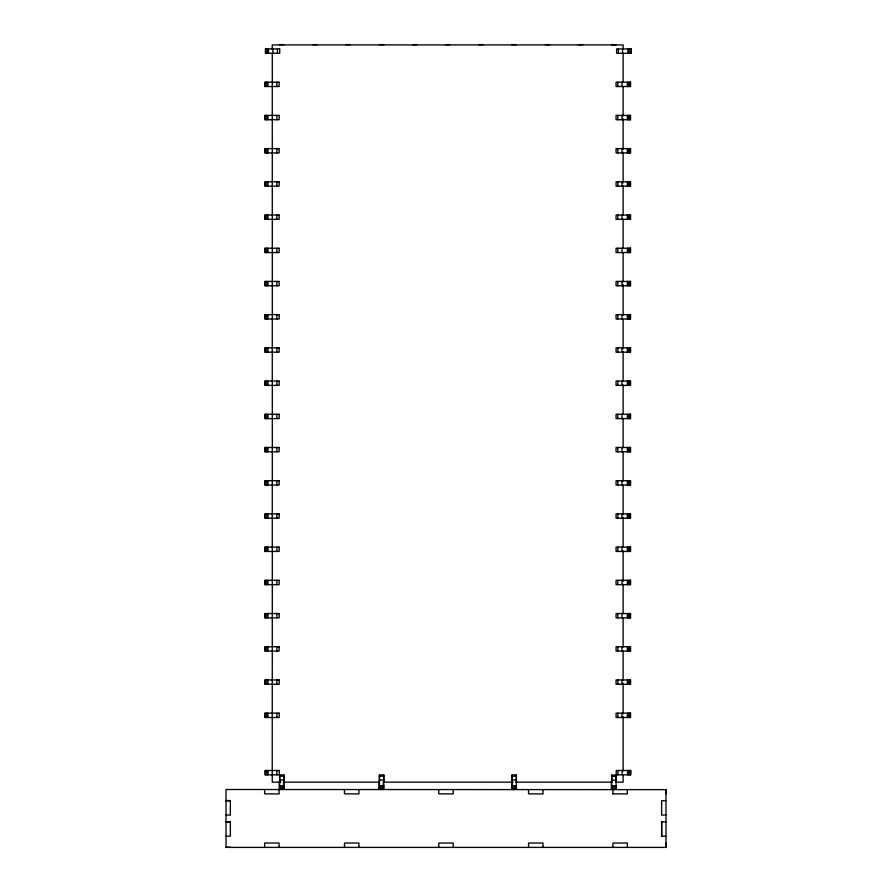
<?xml version="1.0" encoding="UTF-8"?>
<svg xmlns="http://www.w3.org/2000/svg" width="892" height="892" viewBox="0 0 892 892"><rect width="100%" height="100%" fill="white"/><g stroke="black" fill="none" stroke-linecap="round" stroke-linejoin="round"><path stroke-width="1.34" d="M279.229 789.387L279.241 781.481M279.664 782.161L279.664 774.958L283.99 774.958L284.057 789.375L279.597 789.431M283.567 789.387L283.567 781.481M283.99 782.161L283.99 774.958M379 789.387L379 781.481M379.423 782.161L379.423 774.958L383.75 774.958L383.816 789.375L379.356 789.431M383.326 789.387L383.337 781.481M512.03 782.161L512.03 774.958L516.368 774.958L516.423 789.375L511.997 789.387L512.03 774.958M516.368 782.161L516.368 774.958M616.116 789.554L616.06 775.103L611.722 775.103L611.644 789.476M611.722 782.306L611.722 775.103M616.06 782.306L616.06 775.103M665.978 836.317L661.641 836.205L661.641 821.878L665.978 821.878M511.618 781.481L511.763 789.509M611.299 781.347L611.421 789.342M279.698 789.387L279.664 774.958M379.457 789.387L379.423 774.958M279.397 44.622L283.957 44.622M312.969 44.633L317.307 44.633M345.895 44.633L350.222 44.633M379.156 44.622L383.716 44.622M412.595 44.633L416.932 44.633M445.521 44.633L449.847 44.633M478.725 44.633L483.063 44.633M511.763 44.622L516.267 44.622M545.436 44.633L549.773 44.633M578.351 44.633L582.688 44.633M615.881 44.645L611.488 44.6L615.993 44.712M279.687 776.196L284.024 776.196M379.446 776.196L383.783 776.196M512.064 776.196L516.39 776.196M611.745 776.352L616.082 776.352M279.709 779.987L284.046 779.987M379.468 779.987L383.805 779.987M512.086 779.987L516.412 779.987M611.767 780.166L616.104 780.166M280.612 782.161L272.261 782.161L272.261 775.193M283.4 782.161L379.468 782.161M513.123 782.161L383.638 782.161L383.75 774.958M515.91 782.161L611.979 782.161M616.16 782.161L623.118 782.161L623.118 775.193M279.72 785.64L284.057 785.64M379.479 785.64L383.816 785.64M512.097 785.64L516.423 785.64M611.789 785.819L616.116 785.819M279.72 786.922L284.057 786.922M379.479 786.922L383.816 786.922M512.097 786.922L516.423 786.922M611.789 787.101L616.116 787.101M279.72 788.428L284.057 788.428M379.479 788.428L383.816 788.428M512.097 788.428L516.423 788.428M611.789 788.606L616.116 788.606M665.989 789.643L226.01 789.498L226.044 847.4L665.989 847.4L665.978 789.61L665.934 793.824M612.871 793.824L627.344 793.936L627.31 789.498M226.01 800.548L230.337 800.548L230.359 815.098L226.01 814.987M226.033 800.771L230.359 800.771M665.978 800.659L661.641 800.771L661.641 815.098L665.978 815.098M226.01 821.766L230.337 821.766L230.359 836.205L226.01 836.205M226.033 821.878L230.359 821.878M226.01 847.255L230.337 847.255M665.956 843.029L665.956 847.367M661.641 821.878L661.641 836.317M630.945 48.96L630.945 53.286M630.577 770.498L630.577 774.836M630.321 48.96L630.321 53.286M630.41 82.187L630.41 86.513M630.41 115.391L630.41 119.729M630.41 148.596L630.41 152.933M630.41 181.812L630.41 186.138M630.41 215.017L630.41 219.354M630.41 248.232L630.41 252.559M630.41 281.437L630.41 285.763M630.41 314.642L630.41 318.979M630.41 347.858L630.41 352.184M630.41 381.062L630.41 385.4M630.41 414.278L630.41 418.604M630.41 447.483L630.41 451.809M630.41 480.688L630.41 485.025M630.41 513.904L630.41 518.23M630.41 547.108L630.41 551.446M630.41 580.313L630.41 584.65M630.41 613.529L630.41 617.855M630.41 646.733L630.41 651.071M630.41 679.949L630.41 684.276M630.41 713.154L630.41 717.491M629.953 770.498L629.953 774.836M629.785 82.187L629.785 86.513M629.785 115.391L629.785 119.729M629.785 148.596L629.785 152.933M629.785 181.812L629.785 186.138M629.785 215.017L629.785 219.354M629.785 248.232L629.785 252.559M629.785 281.437L629.785 285.763M629.785 314.642L629.785 318.979M629.785 347.858L629.785 352.184M629.785 381.062L629.785 385.4M629.785 414.278L629.785 418.604M629.785 447.483L629.785 451.809M629.785 480.688L629.785 485.025M629.785 513.904L629.785 518.23M629.785 547.108L629.785 551.446M629.785 580.313L629.785 584.65M629.785 613.529L629.785 617.855M629.785 646.733L629.785 651.071M629.785 679.949L629.785 684.276M629.785 713.154L629.785 717.491M628.815 48.96L628.815 53.286M628.447 770.498L628.447 774.836M628.28 82.187L628.28 86.513M628.28 115.391L628.28 119.729M628.28 148.596L628.28 152.933M628.28 181.812L628.28 186.138M628.28 215.017L628.28 219.354M628.28 248.232L628.28 252.559M628.28 281.437L628.28 285.763M628.28 314.642L628.28 318.979M628.28 347.858L628.28 352.184M628.28 381.062L628.28 385.4M628.28 414.278L628.28 418.604M628.28 447.483L628.28 451.809M628.28 480.688L628.28 485.025M628.28 513.904L628.28 518.23M628.28 547.108L628.28 551.446M628.28 580.313L628.28 584.65M628.28 613.529L628.28 617.855M628.28 646.733L628.28 651.071M628.28 679.949L628.28 684.276M628.28 713.154L628.28 717.491M627.89 48.96L627.89 53.286M627.522 770.498L627.522 774.836M627.355 82.187L627.355 86.513M627.355 115.391L627.355 119.729M627.355 148.596L627.355 152.933M627.355 181.812L627.355 186.138M627.355 215.017L627.355 219.354M627.355 248.232L627.355 252.559M627.355 281.437L627.355 285.763M627.355 314.642L627.355 318.979M627.355 347.858L627.355 352.184M627.355 381.062L627.355 385.4M627.355 414.278L627.355 418.604M627.355 447.483L627.355 451.809M627.355 480.688L627.355 485.025M627.355 513.904L627.355 518.23M627.355 547.108L627.355 551.446M627.355 580.313L627.355 584.65M627.355 613.529L627.355 617.855M627.355 646.733L627.355 651.071M627.355 679.949L627.355 684.276M627.355 713.154L627.355 717.491M627.332 847.367L627.332 843.029L612.893 843.029L612.893 847.367M623.118 49.093L623.118 44.912L272.261 44.912L272.261 49.093M623.118 53.275L623.118 82.543M623.118 86.725L623.118 115.993M623.118 118.781L623.118 149.443M623.118 152.231L623.118 182.893M623.118 185.681L623.118 214.939M623.118 219.12L623.118 248.389M623.118 252.57L623.118 281.839M623.118 284.626L623.118 315.289M623.118 319.47L623.118 348.739M623.118 351.526L623.118 380.784M623.118 384.965L623.118 414.234M623.118 418.415L623.118 447.684M623.118 451.865L623.118 481.134M623.118 485.315L623.118 514.584M623.118 517.371L623.118 546.629M623.118 550.81L623.118 581.472M623.118 584.26L623.118 613.529M623.118 617.71L623.118 646.979M623.118 651.16L623.118 680.429M623.118 683.216L623.118 713.868M623.118 716.655L623.118 771.011M622.538 48.96L622.538 53.286M622.159 770.498L622.159 774.836M622.003 82.187L622.003 86.513M622.003 115.391L622.003 119.729M622.003 148.596L622.003 152.933M622.003 181.812L622.003 186.138M622.003 215.017L622.003 219.354M622.003 248.232L622.003 252.559M622.003 281.437L622.003 285.763M622.003 314.642L622.003 318.979M622.003 347.858L622.003 352.184M622.003 381.062L622.003 385.4M622.003 414.278L622.003 418.604M622.003 447.483L622.003 451.809M622.003 480.688L622.003 485.025M622.003 513.904L622.003 518.23M622.003 547.108L622.003 551.446M622.003 580.313L622.003 584.65M622.003 613.529L622.003 617.855M622.003 646.733L622.003 651.071M622.003 679.949L622.003 684.276M622.003 713.154L622.003 717.491M618.357 48.96L618.357 53.286M617.989 770.498L617.989 774.836M617.833 82.187L617.833 86.513M617.833 115.391L617.833 119.729M617.833 148.596L617.833 152.933M617.833 181.812L617.833 186.138M617.833 215.017L617.833 219.354M617.833 248.232L617.833 252.559M617.833 281.437L617.833 285.763M617.833 314.642L617.833 318.979M617.833 347.858L617.833 352.184M617.833 381.062L617.833 385.4M617.833 414.278L617.833 418.604M617.833 447.483L617.833 451.809M617.833 480.688L617.833 485.025M617.833 513.904L617.833 518.23M617.833 547.108L617.833 551.446M617.833 580.313L617.833 584.65M617.833 613.529L617.833 617.855M617.833 646.733L617.833 651.071M617.833 679.949L617.833 684.276M617.833 713.154L617.833 717.491M612.871 789.498L612.904 793.936M542.972 789.498L543.005 793.936L528.532 793.824L528.532 789.498M542.994 847.367L542.994 843.029L528.555 843.029L528.555 847.367M453.192 789.498L453.225 793.936L438.752 793.824L438.752 789.498M453.225 847.367L453.225 843.029L438.786 843.029L438.786 847.367M358.907 789.498L358.941 793.936L344.468 793.824L344.468 789.498M358.941 847.367L358.941 843.029L344.502 843.029L344.502 847.367M279.062 789.498L279.096 793.936L264.623 793.824L264.623 789.498M279.084 847.367L279.084 843.029L264.645 843.029L264.645 847.367M277.423 48.96L277.423 53.286M276.888 82.187L276.888 86.513M276.888 115.391L276.888 119.729M276.888 148.596L276.888 152.933M276.888 181.812L276.888 186.138M276.888 215.017L276.888 219.354M276.888 248.232L276.888 252.559M276.888 281.437L276.888 285.763M276.888 314.642L276.888 318.979M276.888 347.858L276.888 352.184M276.888 381.062L276.888 385.4M276.888 414.278L276.888 418.604M276.888 447.483L276.888 451.809M276.888 480.688L276.888 485.025M276.888 513.904L276.888 518.23M276.888 547.108L276.888 551.446M276.888 580.313L276.888 584.65M276.888 613.529L276.888 617.855M276.888 646.733L276.888 651.071M276.888 679.949L276.888 684.276M276.888 713.154L276.888 717.491M276.888 770.498L276.888 774.836M272.852 48.96L272.852 53.286M272.261 53.275L272.316 86.513M272.261 86.725L272.316 318.979M272.261 319.47L272.261 380.784M272.316 381.062L272.316 485.025M272.261 485.315L272.261 546.629M272.316 547.108L272.227 774.836M268.47 48.96L268.47 53.286M267.946 82.187L267.946 86.513M267.946 115.391L267.946 119.729M267.946 148.596L267.946 152.933M267.946 181.812L267.946 186.138M267.946 215.017L267.946 219.354M267.946 248.232L267.946 252.559M267.946 281.437L267.946 285.763M267.946 314.642L267.946 318.979M267.946 347.858L267.946 352.184M267.946 381.062L267.946 385.4M267.946 414.278L267.946 418.604M267.946 447.483L267.946 451.809M267.946 480.688L267.946 485.025M267.946 513.904L267.946 518.23M267.946 547.108L267.946 551.446M267.946 580.313L267.946 584.65M267.946 613.529L267.946 617.855M267.946 646.733L267.946 651.071M267.946 679.949L267.946 684.276M267.946 713.154L267.946 717.491M268.079 770.498L268.079 774.836M267.321 48.96L267.321 53.286M266.797 82.187L266.797 86.513M266.797 115.391L266.797 119.729M266.797 148.596L266.797 152.933M266.797 181.812L266.797 186.138M266.797 215.017L266.797 219.354M266.797 248.232L266.797 252.559M266.797 281.437L266.797 285.763M266.797 314.642L266.797 318.979M266.797 347.858L266.797 352.184M266.797 381.062L266.797 385.4M266.797 414.278L266.797 418.604M266.797 447.483L266.797 451.809M266.797 480.688L266.797 485.025M266.797 513.904L266.797 518.23M266.797 547.108L266.797 551.446M266.797 580.313L266.797 584.65M266.797 613.529L266.797 617.855M266.797 646.733L266.797 651.071M266.797 679.949L266.797 684.276M266.797 713.154L266.797 717.491M266.886 770.498L266.886 774.836M265.861 48.96L265.861 53.286M265.337 82.187L265.337 86.513M265.337 115.391L265.337 119.729M265.337 148.596L265.337 152.933M265.337 181.812L265.337 186.138M265.337 215.017L265.337 219.354M265.337 248.232L265.337 252.559M265.337 281.437L265.337 285.763M265.337 314.642L265.337 318.979M265.337 347.858L265.337 352.184M265.337 381.062L265.337 385.4M265.337 414.278L265.337 418.604M265.337 447.483L265.337 451.809M265.337 480.688L265.337 485.025M265.337 513.904L265.337 518.23M265.337 547.108L265.337 551.446M265.337 580.313L265.337 584.65M265.337 613.529L265.337 617.855M265.337 646.733L265.337 651.071M265.337 679.949L265.337 684.276M265.337 713.154L265.337 717.491M265.448 770.498L265.448 774.836M279.709 48.96L265.403 48.96L265.403 53.286L279.709 53.286L279.709 48.96M631.023 48.96L616.606 48.96L616.606 53.286L631.023 53.286L631.023 48.96M279.174 82.187L264.868 82.187L264.868 86.513L279.174 86.513L279.174 82.187M630.499 82.187L616.071 82.187L616.071 86.513L630.499 86.513L630.499 82.187M279.174 115.391L264.868 115.391L264.868 119.729L279.174 119.729L279.174 115.391M630.499 115.391L616.071 115.391L616.071 119.729L630.499 119.729L630.499 115.391M279.174 148.596L264.868 148.596L264.868 152.933L279.174 152.933L279.174 148.596M630.499 148.596L616.071 148.596L616.071 152.933L630.499 152.933L630.499 148.596M279.174 181.812L264.868 181.812L264.868 186.138L279.174 186.138L279.174 181.812M630.499 181.812L616.071 181.812L616.071 186.138L630.499 186.138L630.499 181.812M279.174 215.017L264.868 215.017L264.868 219.354L279.174 219.354L279.174 215.017M630.499 215.017L616.071 215.017L616.071 219.354L630.499 219.354L630.499 215.017M279.174 248.232L264.868 248.232L264.868 252.559L279.174 252.559L279.174 248.232M630.499 248.232L616.071 248.232L616.071 252.559L630.499 252.559L630.499 248.232M279.174 281.437L264.868 281.437L264.868 285.763L279.174 285.763L279.174 281.437M630.499 281.437L616.071 281.437L616.071 285.763L630.499 285.763L630.499 281.437M279.174 314.642L264.868 314.642L264.868 318.979L279.174 318.979L279.174 314.642M630.499 314.642L616.071 314.642L616.071 318.979L630.499 318.979L630.499 314.642M279.174 347.858L264.868 347.858L264.868 352.184L279.174 352.184L279.174 347.858M630.499 347.858L616.071 347.858L616.071 352.184L630.499 352.184L630.499 347.858M279.174 381.062L264.868 381.062L264.868 385.4L279.174 385.4L279.174 381.062M630.499 381.062L616.071 381.062L616.071 385.4L630.499 385.4L630.499 381.062M279.174 414.278L264.868 414.278L264.868 418.604L279.174 418.604L279.174 414.278M630.499 414.278L616.071 414.278L616.071 418.604L630.499 418.604L630.499 414.278M279.174 447.483L264.868 447.483L264.868 451.809L279.174 451.809L279.174 447.483M630.499 447.483L616.071 447.483L616.071 451.809L630.499 451.809L630.499 447.483M279.174 480.688L264.868 480.688L264.868 485.025L279.174 485.025L279.174 480.688M630.499 480.688L616.071 480.688L616.071 485.025L630.499 485.025L630.499 480.688M279.174 513.904L264.868 513.904L264.868 518.23L279.174 518.23L279.174 513.904M630.499 513.904L616.071 513.904L616.071 518.23L630.499 518.23L630.499 513.904M279.174 547.108L264.868 547.108L264.868 551.446L279.174 551.446L279.174 547.108M630.499 547.108L616.071 547.108L616.071 551.446L630.499 551.446L630.499 547.108M279.174 580.313L264.868 580.313L264.868 584.65L279.174 584.65L279.174 580.313M630.499 580.313L616.071 580.313L616.071 584.65L630.499 584.65L630.499 580.313M279.174 613.529L264.868 613.529L264.868 617.855L279.174 617.855L279.174 613.529M630.499 613.529L616.071 613.529L616.071 617.855L630.499 617.855L630.499 613.529M279.174 646.733L264.868 646.733L264.868 651.071L279.174 651.071L279.174 646.733M630.499 646.733L616.071 646.733L616.071 651.071L630.499 651.071L630.499 646.733M279.174 679.949L264.868 679.949L264.868 684.276L279.174 684.276L279.174 679.949M630.499 679.949L616.071 679.949L616.071 684.276L630.499 684.276L630.499 679.949M279.174 713.154L264.868 713.154L264.868 717.491L279.174 717.491L279.174 713.154M630.499 713.154L616.071 713.154L616.071 717.491L630.499 717.491L630.499 713.154M279.296 770.498L265.036 770.498L265.036 774.836L279.296 774.836L279.296 770.498M630.666 770.498L616.238 770.498L616.238 774.836L630.666 774.836L630.666 770.498"/></g></svg>
